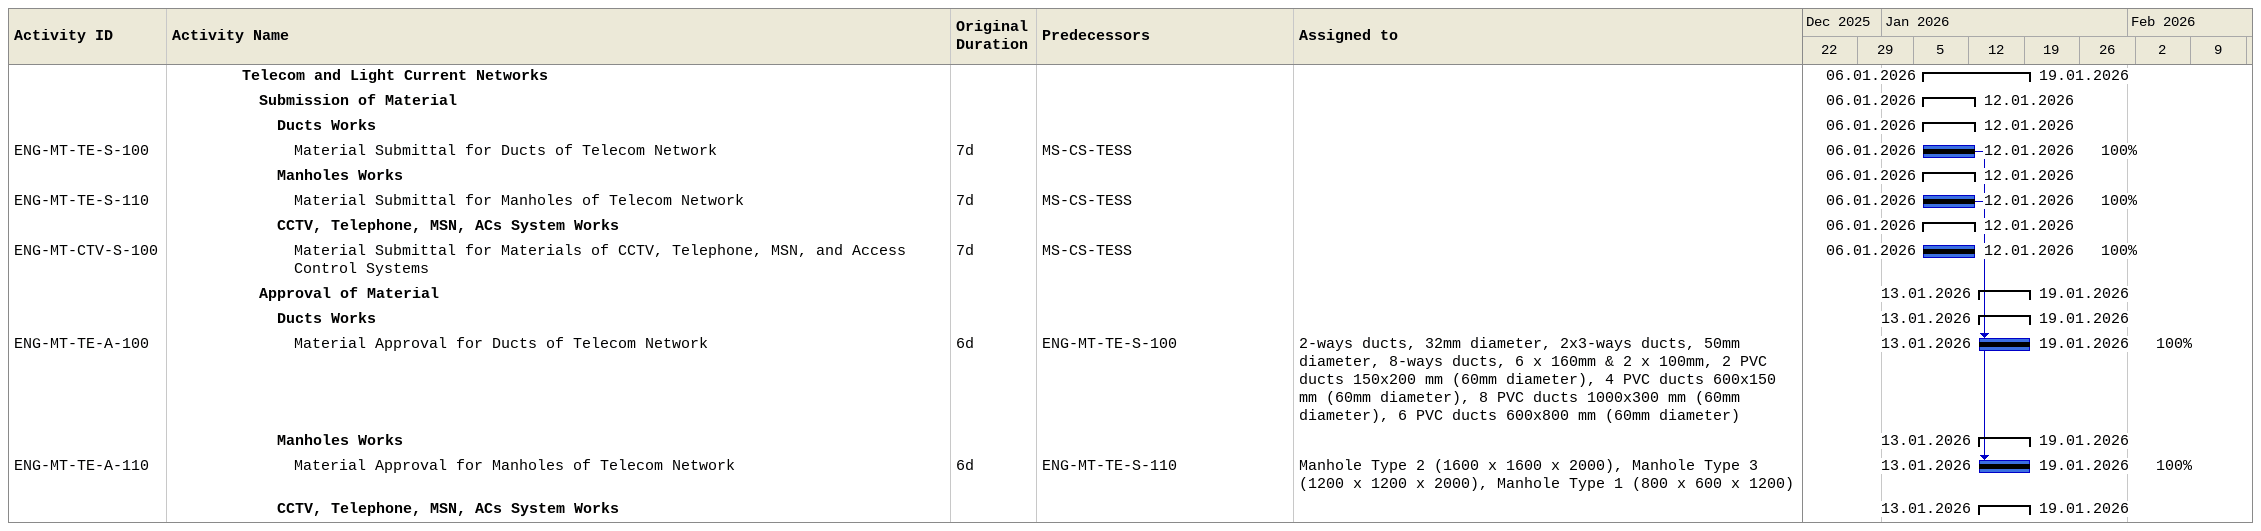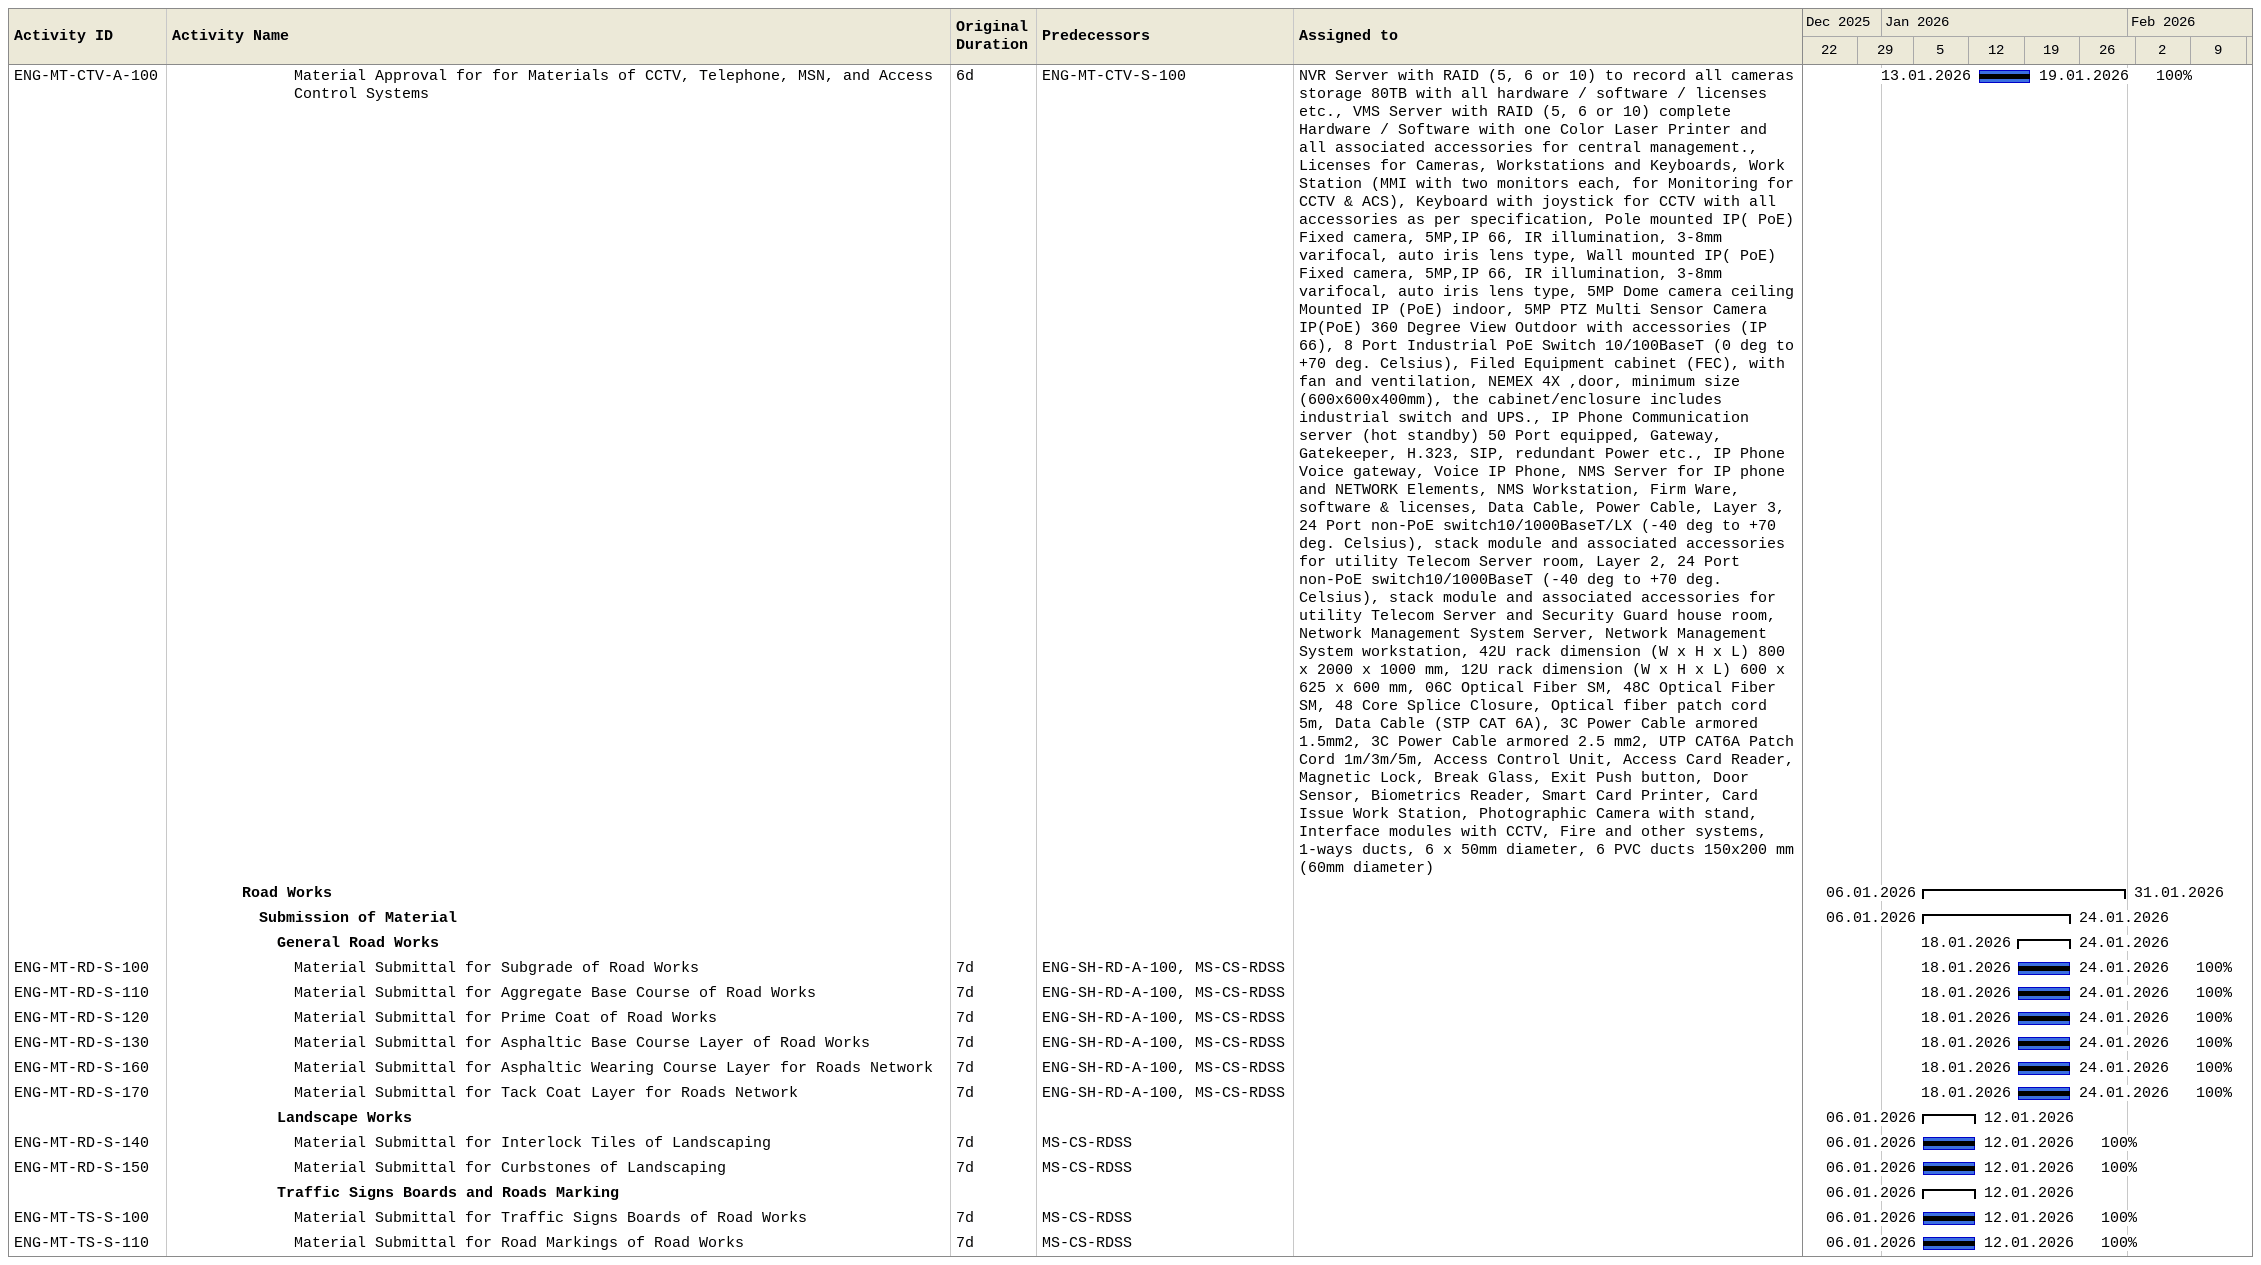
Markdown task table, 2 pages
| ID | Level | Task | Original duration | Start | Finish | Predecessors | Resources | % complete |
|---|---|---|---|---|---|---|---|---|
|  | 5 | **Telecom and Light Current Networks** |  | 2026-01-06 | 2026-01-19 |  |  |  |
|  | 6 | **Submission of Material** |  | 2026-01-06 | 2026-01-12 |  |  |  |
|  | 7 | **Ducts Works** |  | 2026-01-06 | 2026-01-12 |  |  |  |
| ENG-MT-TE-S-100 | 8 | Material Submittal for Ducts of Telecom Network | 7d | 2026-01-06 | 2026-01-12 | MS-CS-TESS |  | 100 |
|  | 7 | **Manholes Works** |  | 2026-01-06 | 2026-01-12 |  |  |  |
| ENG-MT-TE-S-110 | 8 | Material Submittal for Manholes of Telecom Network | 7d | 2026-01-06 | 2026-01-12 | MS-CS-TESS |  | 100 |
|  | 7 | **CCTV, Telephone, MSN, ACs System Works** |  | 2026-01-06 | 2026-01-12 |  |  |  |
| ENG-MT-CTV-S-100 | 8 | Material Submittal for Materials of CCTV, Telephone, MSN, and Access Control Systems | 7d | 2026-01-06 | 2026-01-12 | MS-CS-TESS |  | 100 |
|  | 6 | **Approval of Material** |  | 2026-01-13 | 2026-01-19 |  |  |  |
|  | 7 | **Ducts Works** |  | 2026-01-13 | 2026-01-19 |  |  |  |
| ENG-MT-TE-A-100 | 8 | Material Approval for Ducts of Telecom Network | 6d | 2026-01-13 | 2026-01-19 | ENG-MT-TE-S-100 | 2-ways ducts, 32mm diameter, 2x3-ways ducts, 50mm diameter, 8-ways ducts, 6 x 160mm & 2 x 100mm, 2 PVC ducts 150x200 mm (60mm diameter), 4 PVC ducts 600x150 mm (60mm diameter), 8 PVC ducts 1000x300 mm (60mm diameter), 6 PVC ducts 600x800 mm (60mm diameter) | 100 |
|  | 7 | **Manholes Works** |  | 2026-01-13 | 2026-01-19 |  |  |  |
| ENG-MT-TE-A-110 | 8 | Material Approval for Manholes of Telecom Network | 6d | 2026-01-13 | 2026-01-19 | ENG-MT-TE-S-110 | Manhole Type 2 (1600 x 1600 x 2000), Manhole Type 3 (1200 x 1200 x 2000), Manhole Type 1 (800 x 600 x 1200) | 100 |
|  | 7 | **CCTV, Telephone, MSN, ACs System Works** |  | 2026-01-13 | 2026-01-19 |  |  |  |
| ENG-MT-CTV-A-100 | 8 | Material Approval for for Materials of CCTV, Telephone, MSN, and Access Control Systems | 6d | 2026-01-13 | 2026-01-19 | ENG-MT-CTV-S-100 | NVR Server with RAID (5, 6 or 10) to record all cameras storage 80TB with all hardware / software / licenses etc., VMS Server with RAID (5, 6 or 10) complete Hardware / Software with one Color Laser Printer and all associated accessories for central management., Licenses for Cameras, Workstations and Keyboards, Work Station (MMI with two monitors each, for Monitoring for CCTV & ACS), Keyboard with joystick for CCTV with all accessories as per specification, Pole mounted IP( PoE) Fixed camera, 5MP,IP 66, IR illumination, 3-8mm varifocal, auto iris lens type, Wall mounted IP( PoE) Fixed camera, 5MP,IP 66, IR illumination, 3-8mm varifocal, auto iris lens type, 5MP Dome camera ceiling Mounted IP (PoE) indoor, 5MP PTZ Multi Sensor Camera IP(PoE) 360 Degree View Outdoor with accessories (IP 66), 8 Port Industrial PoE Switch 10/100BaseT (0 deg to +70 deg. Celsius), Filed Equipment cabinet (FEC), with fan and ventilation, NEMEX 4X ,door, minimum size (600x600x400mm), the cabinet/enclosure includes industrial switch and UPS., IP Phone Communication server (hot standby) 50 Port equipped, Gateway, Gatekeeper, H.323, SIP, redundant Power etc., IP Phone Voice gateway, Voice IP Phone, NMS Server for IP phone and NETWORK Elements, NMS Workstation, Firm Ware, software & licenses, Data Cable, Power Cable, Layer 3, 24 Port non-PoE switch10/1000BaseT/LX (-40 deg to +70 deg. Celsius), stack module and associated accessories for utility Telecom Server room, Layer 2, 24 Port non-PoE switch10/1000BaseT (-40 deg to +70 deg. Celsius), stack module and associated accessories for utility Telecom Server and Security Guard house room, Network Management System Server, Network Management System workstation, 42U rack dimension (W x H x L) 800 x 2000 x 1000 mm, 12U rack dimension (W x H x L) 600 x 625 x 600 mm, 06C Optical Fiber SM, 48C Optical Fiber SM, 48 Core Splice Closure, Optical fiber patch cord 5m, Data Cable (STP CAT 6A), 3C Power Cable armored 1.5mm2, 3C Power Cable armored 2.5 mm2, UTP CAT6A Patch Cord 1m/3m/5m, Access Control Unit, Access Card Reader, Magnetic Lock, Break Glass, Exit Push button, Door Sensor, Biometrics Reader, Smart Card Printer, Card Issue Work Station, Photographic Camera with stand, Interface modules with CCTV, Fire and other systems, 1-ways ducts, 6 x 50mm diameter, 6 PVC ducts 150x200 mm (60mm diameter) | 100 |
|  | 5 | **Road Works** |  | 2026-01-06 | 2026-01-31 |  |  |  |
|  | 6 | **Submission of Material** |  | 2026-01-06 | 2026-01-24 |  |  |  |
|  | 7 | **General Road Works** |  | 2026-01-18 | 2026-01-24 |  |  |  |
| ENG-MT-RD-S-100 | 8 | Material Submittal for Subgrade of Road Works | 7d | 2026-01-18 | 2026-01-24 | ENG-SH-RD-A-100, MS-CS-RDSS |  | 100 |
| ENG-MT-RD-S-110 | 8 | Material Submittal for Aggregate Base Course of Road Works | 7d | 2026-01-18 | 2026-01-24 | ENG-SH-RD-A-100, MS-CS-RDSS |  | 100 |
| ENG-MT-RD-S-120 | 8 | Material Submittal for Prime Coat of Road Works | 7d | 2026-01-18 | 2026-01-24 | ENG-SH-RD-A-100, MS-CS-RDSS |  | 100 |
| ENG-MT-RD-S-130 | 8 | Material Submittal for Asphaltic Base Course Layer of Road Works | 7d | 2026-01-18 | 2026-01-24 | ENG-SH-RD-A-100, MS-CS-RDSS |  | 100 |
| ENG-MT-RD-S-160 | 8 | Material Submittal for Asphaltic Wearing Course Layer for Roads Network | 7d | 2026-01-18 | 2026-01-24 | ENG-SH-RD-A-100, MS-CS-RDSS |  | 100 |
| ENG-MT-RD-S-170 | 8 | Material Submittal for Tack Coat Layer for Roads Network | 7d | 2026-01-18 | 2026-01-24 | ENG-SH-RD-A-100, MS-CS-RDSS |  | 100 |
|  | 7 | **Landscape Works** |  | 2026-01-06 | 2026-01-12 |  |  |  |
| ENG-MT-RD-S-140 | 8 | Material Submittal for Interlock Tiles of Landscaping | 7d | 2026-01-06 | 2026-01-12 | MS-CS-RDSS |  | 100 |
| ENG-MT-RD-S-150 | 8 | Material Submittal for Curbstones of Landscaping | 7d | 2026-01-06 | 2026-01-12 | MS-CS-RDSS |  | 100 |
|  | 7 | **Traffic Signs Boards and Roads Marking** |  | 2026-01-06 | 2026-01-12 |  |  |  |
| ENG-MT-TS-S-100 | 8 | Material Submittal for Traffic Signs Boards of Road Works | 7d | 2026-01-06 | 2026-01-12 | MS-CS-RDSS |  | 100 |
| ENG-MT-TS-S-110 | 8 | Material Submittal for Road Markings of Road Works | 7d | 2026-01-06 | 2026-01-12 | MS-CS-RDSS |  | 100 |
